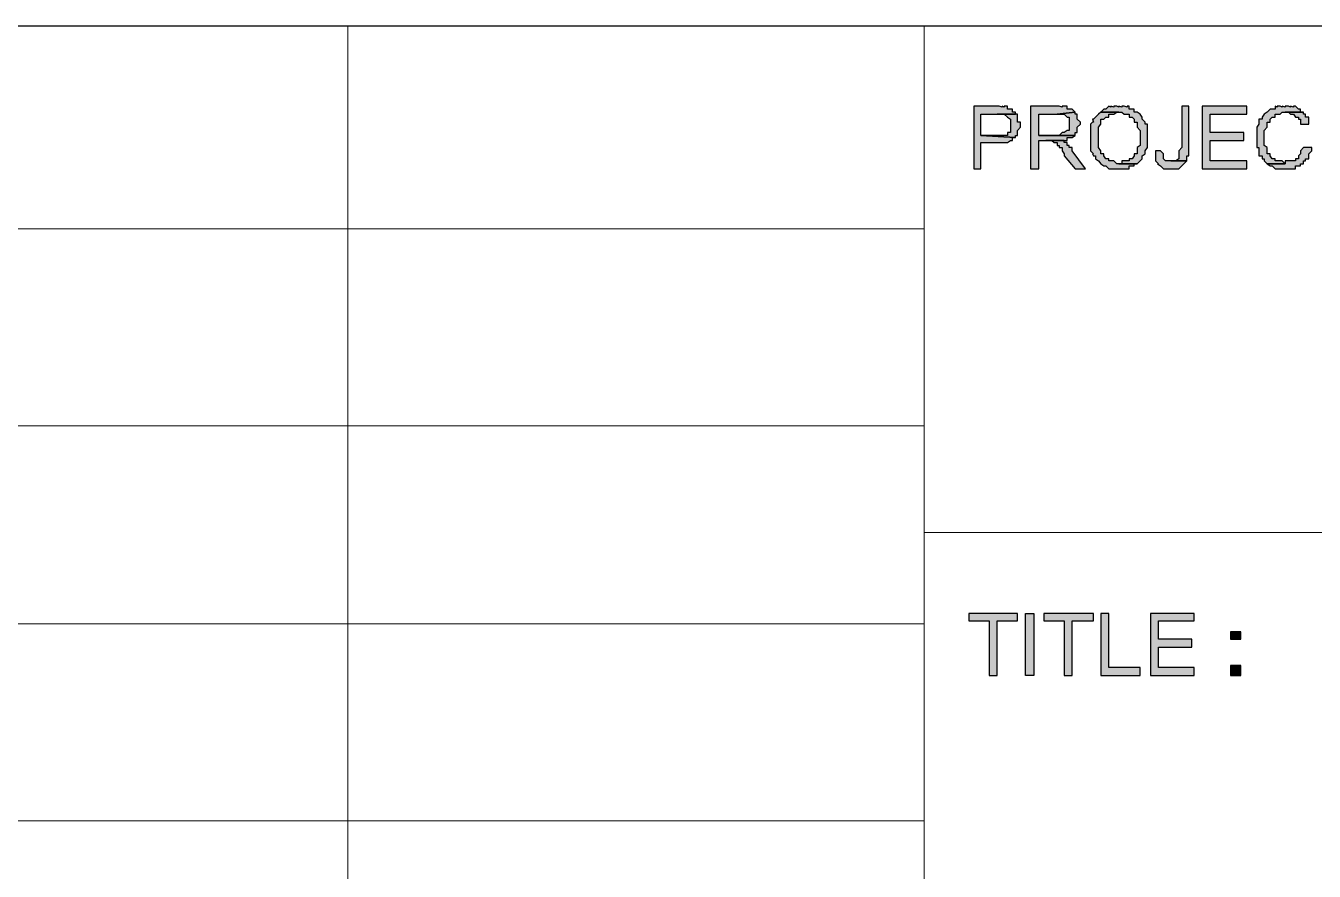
# Model space of a CAD drawing. Header units: millimetres. Extents: x 3 to 291, y 6 to 496.
# Drawn here: x 190.97 to 211.98, y 307.09 to 320.87 of the extents above; entities that cross this region are included whole.
import ezdxf

# ---------------------------------------------------------------- set-up
doc = ezdxf.new("R2010")
doc.units = ezdxf.units.MM
doc.layers.get('0').update_dxf_attribs({"linetype": 'CONTINUOUS'})

msp = doc.modelspace()

# ---------------------------------------------------------------- hatches: boundary and pattern name
for points in [[(206.759, 319.56), (206.428, 319.56), (206.428, 318.535), (206.544, 318.535), (206.544, 318.965), (206.808, 318.965), (206.842, 318.965), (206.891, 318.965), (206.924, 318.965), (206.974, 318.965), (207.024, 318.998), (207.057, 318.998), (207.057, 319.048), (207.106, 319.048), (206.544, 319.081), (206.544, 319.428), (206.808, 319.428), (207.106, 319.428), (207.106, 319.461), (207.057, 319.461), (207.057, 319.511), (207.024, 319.511), (206.974, 319.511), (206.974, 319.56), (206.924, 319.56), (206.924, 319.544), (206.891, 319.56), (206.891, 319.544), (206.842, 319.56), (206.808, 319.56)], [(207.106, 319.428), (206.808, 319.428), (206.842, 319.428), (206.891, 319.428), (206.924, 319.428), (206.974, 319.378), (207.024, 319.345), (207.024, 319.296), (207.024, 319.263), (207.024, 319.213), (207.024, 319.163), (207.024, 319.13), (206.974, 319.13), (206.974, 319.081), (206.924, 319.081), (206.891, 319.081), (206.842, 319.081), (206.808, 319.081), (206.544, 319.081), (207.106, 319.048), (207.106, 319.081), (207.139, 319.081), (207.139, 319.13), (207.139, 319.163), (207.189, 319.213), (207.189, 319.263), (207.189, 319.296), (207.139, 319.296), (207.139, 319.345), (207.139, 319.378), (207.139, 319.428)], [(207.785, 319.56), (207.354, 319.56), (207.354, 318.535), (207.487, 318.535), (207.487, 318.998), (207.603, 318.998), (207.867, 318.998), (207.9, 318.998), (207.95, 318.998), (207.95, 319.048), (207.983, 319.048), (208.033, 319.048), (208.082, 319.081), (207.487, 319.081), (207.487, 319.428), (207.785, 319.428), (208.082, 319.461), (208.033, 319.511), (207.983, 319.511), (207.95, 319.511), (207.95, 319.56), (207.9, 319.56), (207.867, 319.56), (207.867, 319.544), (207.818, 319.56)], [(208.082, 319.461), (207.785, 319.428), (207.818, 319.428), (207.867, 319.428), (207.9, 319.428), (207.95, 319.378), (207.983, 319.378), (207.983, 319.345), (207.983, 319.296), (207.983, 319.263), (207.983, 319.213), (207.983, 319.163), (207.95, 319.163), (207.9, 319.13), (207.867, 319.13), (207.818, 319.081), (207.785, 319.081), (207.487, 319.081), (208.082, 319.081), (208.082, 319.13), (208.115, 319.13), (208.115, 319.163), (208.115, 319.213), (208.165, 319.263), (208.165, 319.296), (208.115, 319.345), (208.115, 319.378), (208.115, 319.428), (208.082, 319.428)], [(208.496, 319.461), (208.463, 319.428), (208.413, 319.378), (208.38, 319.345), (208.364, 319.345), (208.38, 319.296), (208.364, 319.296), (208.331, 319.263), (208.331, 319.213), (208.331, 319.163), (208.331, 319.13), (208.331, 319.081), (208.331, 319.048), (208.331, 318.998), (208.331, 318.965), (208.331, 318.915), (208.331, 318.882), (208.331, 318.832), (208.38, 318.783), (208.364, 318.783), (208.38, 318.75), (208.413, 318.75), (208.413, 318.7), (208.463, 318.667), (208.496, 318.617), (208.546, 318.584), (208.579, 318.584), (208.628, 318.535), (208.661, 318.535), (208.711, 318.535), (208.761, 318.535), (208.794, 318.535), (208.843, 318.535), (208.877, 318.535), (208.926, 318.535), (208.959, 318.535), (208.959, 318.584), (209.009, 318.584), (209.042, 318.584), (209.042, 318.617), (209.092, 318.617), (208.794, 318.617), (208.761, 318.617), (208.711, 318.667), (208.661, 318.667), (208.628, 318.667), (208.628, 318.7), (208.579, 318.7), (208.546, 318.75), (208.546, 318.783), (208.496, 318.783), (208.496, 318.832), (208.463, 318.882), (208.463, 318.915), (208.463, 318.965), (208.463, 318.998), (208.463, 319.048), (208.463, 319.081), (208.463, 319.13), (208.463, 319.163), (208.463, 319.213), (208.496, 319.263), (208.496, 319.296), (208.496, 319.345), (208.546, 319.345), (208.579, 319.378), (208.628, 319.378), (208.628, 319.428), (208.661, 319.428), (208.711, 319.428), (208.761, 319.461), (208.794, 319.461)], [(208.794, 319.56), (208.794, 319.544), (208.761, 319.56), (208.711, 319.56), (208.711, 319.544), (208.661, 319.56), (208.661, 319.544), (208.628, 319.56), (208.579, 319.511), (208.546, 319.511), (208.496, 319.461), (208.794, 319.461), (208.843, 319.461), (208.877, 319.428), (208.926, 319.428), (208.959, 319.428), (208.959, 319.378), (209.009, 319.378), (209.042, 319.345), (209.042, 319.296), (209.092, 319.296), (209.092, 319.263), (209.092, 319.213), (209.141, 319.163), (209.141, 319.13), (209.141, 319.081), (209.141, 319.048), (209.141, 318.998), (209.141, 318.965), (209.141, 318.915), (209.092, 318.882), (209.092, 318.832), (209.092, 318.783), (209.042, 318.783), (209.042, 318.75), (209.009, 318.7), (208.959, 318.7), (208.959, 318.667), (208.926, 318.667), (208.877, 318.667), (208.843, 318.667), (208.843, 318.617), (208.794, 318.617), (209.092, 318.617), (209.141, 318.667), (209.174, 318.7), (209.174, 318.75), (209.224, 318.783), (209.224, 318.832), (209.257, 318.882), (209.257, 318.915), (209.257, 318.965), (209.257, 318.998), (209.257, 319.048), (209.257, 319.081), (209.257, 319.13), (209.257, 319.163), (209.257, 319.213), (209.257, 319.263), (209.224, 319.263), (209.224, 319.296), (209.174, 319.345), (209.174, 319.378), (209.141, 319.428), (209.092, 319.461), (209.042, 319.461), (209.042, 319.511), (209.009, 319.511), (208.959, 319.511), (208.959, 319.56), (208.926, 319.56), (208.926, 319.544), (208.877, 319.56), (208.843, 319.56), (208.843, 319.544)], [(209.935, 319.56), (209.82, 319.56), (209.82, 318.882), (209.77, 318.832), (209.77, 318.783), (209.77, 318.75), (209.77, 318.7), (209.72, 318.667), (209.687, 318.667), (209.638, 318.667), (209.902, 318.667), (209.902, 318.7), (209.902, 318.75), (209.935, 318.75), (209.935, 318.783), (209.935, 318.832), (209.935, 318.882)], [(210.878, 319.56), (210.15, 319.56), (210.15, 318.535), (210.878, 318.535), (210.878, 318.667), (210.283, 318.667), (210.283, 318.998), (210.829, 318.998), (210.829, 319.13), (210.283, 319.13), (210.283, 319.428), (210.878, 319.428)], [(211.507, 319.56), (211.507, 319.544), (211.457, 319.56), (211.457, 319.544), (211.424, 319.56), (211.375, 319.56), (211.375, 319.544), (211.342, 319.56), (211.342, 319.511), (211.292, 319.511), (211.259, 319.511), (211.209, 319.461), (211.16, 319.428), (211.127, 319.378), (211.127, 319.345), (211.077, 319.345), (211.077, 319.296), (211.077, 319.263), (211.044, 319.213), (211.044, 319.163), (211.044, 319.13), (211.044, 319.081), (211.044, 319.048), (211.044, 318.998), (211.044, 318.965), (211.044, 318.915), (211.044, 318.882), (211.077, 318.882), (211.077, 318.832), (211.077, 318.783), (211.077, 318.75), (211.127, 318.75), (211.127, 318.7), (211.16, 318.7), (211.16, 318.667), (211.209, 318.617), (211.507, 318.617), (211.457, 318.667), (211.424, 318.667), (211.375, 318.667), (211.342, 318.667), (211.342, 318.7), (211.292, 318.7), (211.259, 318.75), (211.259, 318.783), (211.209, 318.783), (211.209, 318.832), (211.209, 318.882), (211.16, 318.915), (211.16, 318.965), (211.16, 318.998), (211.16, 319.048), (211.16, 319.081), (211.16, 319.13), (211.16, 319.163), (211.209, 319.213), (211.209, 319.263), (211.209, 319.296), (211.259, 319.296), (211.259, 319.345), (211.292, 319.378), (211.342, 319.378), (211.342, 319.428), (211.375, 319.428), (211.424, 319.428), (211.457, 319.461), (211.507, 319.461), (211.805, 319.461), (211.755, 319.461), (211.755, 319.511), (211.722, 319.511), (211.673, 319.56), (211.639, 319.56), (211.639, 319.544), (211.59, 319.56), (211.59, 319.544), (211.557, 319.56)], [(211.805, 319.461), (211.507, 319.461), (211.557, 319.461), (211.59, 319.428), (211.639, 319.428), (211.673, 319.378), (211.722, 319.378), (211.722, 319.345), (211.755, 319.345), (211.755, 319.296), (211.755, 319.263), (211.888, 319.263), (211.888, 319.296), (211.888, 319.345), (211.888, 319.378), (211.838, 319.378), (211.838, 319.428), (211.805, 319.428)], [(207.867, 318.998), (207.603, 318.998), (207.652, 318.998), (207.702, 318.998), (207.735, 318.965), (207.785, 318.965), (207.785, 318.915), (207.818, 318.915), (207.818, 318.882), (207.867, 318.882), (207.867, 318.832), (207.9, 318.783), (207.9, 318.75), (208.082, 318.535), (208.248, 318.535), (208.033, 318.832), (208.033, 318.882), (207.983, 318.882), (207.983, 318.915), (207.95, 318.915), (207.95, 318.965), (207.9, 318.965), (207.9, 318.998)], [(209.472, 318.832), (209.389, 318.832), (209.389, 318.783), (209.389, 318.75), (209.389, 318.7), (209.389, 318.667), (209.439, 318.617), (209.422, 318.617), (209.472, 318.584), (209.522, 318.535), (209.555, 318.535), (209.604, 318.535), (209.638, 318.535), (209.687, 318.535), (209.72, 318.535), (209.77, 318.535), (209.82, 318.584), (209.853, 318.617), (209.902, 318.667), (209.638, 318.667), (209.604, 318.667), (209.555, 318.667), (209.522, 318.7), (209.522, 318.75), (209.522, 318.783)], [(211.805, 318.882), (211.755, 318.832), (211.755, 318.783), (211.722, 318.75), (211.722, 318.7), (211.673, 318.7), (211.673, 318.667), (211.639, 318.667), (211.59, 318.667), (211.557, 318.667), (211.507, 318.667), (211.507, 318.617), (211.209, 318.617), (211.259, 318.584), (211.292, 318.584), (211.342, 318.535), (211.375, 318.535), (211.424, 318.535), (211.457, 318.535), (211.507, 318.535), (211.557, 318.535), (211.59, 318.535), (211.639, 318.535), (211.673, 318.535), (211.673, 318.584), (211.722, 318.584), (211.755, 318.584), (211.755, 318.617), (211.805, 318.617), (211.805, 318.667), (211.838, 318.667), (211.838, 318.7), (211.888, 318.7), (211.888, 318.75), (211.888, 318.783), (211.937, 318.832), (211.937, 318.882)], [(207.139, 311.288), (206.345, 311.288), (206.345, 311.172), (206.676, 311.172), (206.676, 310.279), (206.808, 310.279), (206.808, 311.172), (207.139, 311.172)], [(207.272, 310.279), (207.404, 310.279), (207.404, 311.288), (207.272, 311.288)], [(208.38, 311.288), (207.569, 311.288), (207.569, 311.172), (207.9, 311.172), (207.9, 310.279), (208.033, 310.279), (208.033, 311.172), (208.38, 311.172)], [(208.628, 311.288), (208.496, 311.288), (208.496, 310.279), (209.141, 310.279), (209.141, 310.411), (208.628, 310.411)], [(210.018, 311.288), (209.307, 311.288), (209.307, 310.279), (210.018, 310.279), (210.018, 310.411), (209.439, 310.411), (209.439, 310.742), (209.985, 310.742), (209.985, 310.874), (209.439, 310.874), (209.439, 311.172), (210.018, 311.172)], [(210.614, 310.874), (210.779, 310.874), (210.779, 310.99), (210.614, 310.99)], [(210.614, 310.279), (210.779, 310.279), (210.779, 310.444), (210.614, 310.444)]]:
    msp.add_hatch(color=7).paths.add_polyline_path(points)

# ---------------------------------------------------------------- linework, layer by layer
at = {"color": 7, "linetype": 'Continuous', "lineweight": 25}
msp.add_lwpolyline([(9.017, 320.867), (285.495, 320.867), (285.495, 320.867)], dxfattribs=at)
at = {"color": 7, "linetype": 'Continuous', "lineweight": 5}
for points in [[(128.618, 320.867), (199.909, 320.867), (199.909, 320.867)], [(196.22, 320.867), (196.22, 301.08), (196.22, 301.08)], [(205.617, 320.867), (205.617, 298.764), (205.617, 298.764)], [(128.618, 317.558), (205.617, 317.558), (205.617, 317.558)], [(128.618, 314.349), (205.617, 314.349), (205.617, 314.349)], [(205.617, 312.612), (285.495, 312.612), (285.495, 312.612)], [(128.618, 311.123), (205.617, 311.123), (205.617, 311.123)], [(128.618, 307.913), (205.617, 307.913), (205.617, 307.913)]]:
    msp.add_lwpolyline(points, dxfattribs=at)
at = {"color": 7, "linetype": 'Continuous', "lineweight": -2}
for points in [[(206.759, 319.56), (206.428, 319.56), (206.428, 318.535), (206.544, 318.535), (206.544, 318.965), (206.808, 318.965), (206.808, 318.965), (206.842, 318.965), (206.891, 318.965), (206.924, 318.965), (206.924, 318.965), (206.974, 318.965), (206.974, 318.965), (207.024, 318.998), (207.024, 318.998), (207.057, 318.998), (207.057, 319.048), (207.106, 319.048), (207.106, 319.048), (206.544, 319.081), (206.544, 319.428), (206.808, 319.428), (207.106, 319.428), (207.106, 319.461), (207.057, 319.461), (207.057, 319.511), (207.057, 319.511), (207.024, 319.511), (206.974, 319.511), (206.974, 319.56), (206.924, 319.56), (206.924, 319.544), (206.891, 319.56), (206.891, 319.544), (206.842, 319.56), (206.808, 319.56)], [(207.106, 319.428), (206.808, 319.428), (206.808, 319.428), (206.842, 319.428), (206.891, 319.428), (206.891, 319.428), (206.924, 319.428), (206.924, 319.428), (206.974, 319.378), (206.974, 319.378), (207.024, 319.345), (207.024, 319.345), (207.024, 319.345), (207.024, 319.296), (207.024, 319.296), (207.024, 319.263), (207.024, 319.263), (207.024, 319.213), (207.024, 319.163), (207.024, 319.163), (207.024, 319.13), (206.974, 319.13), (206.974, 319.081), (206.924, 319.081), (206.924, 319.081), (206.891, 319.081), (206.842, 319.081), (206.842, 319.081), (206.808, 319.081), (206.544, 319.081), (207.106, 319.048), (207.106, 319.081), (207.139, 319.081), (207.139, 319.13), (207.139, 319.13), (207.139, 319.163), (207.189, 319.213), (207.189, 319.213), (207.189, 319.263), (207.189, 319.263), (207.189, 319.296), (207.139, 319.296), (207.139, 319.345), (207.139, 319.378), (207.139, 319.378), (207.139, 319.428)], [(207.785, 319.56), (207.354, 319.56), (207.354, 318.535), (207.487, 318.535), (207.487, 318.998), (207.603, 318.998), (207.867, 318.998), (207.867, 318.998), (207.9, 318.998), (207.95, 318.998), (207.95, 319.048), (207.983, 319.048), (208.033, 319.048), (208.033, 319.048), (208.082, 319.081), (208.082, 319.081), (208.082, 319.081), (207.487, 319.081), (207.487, 319.428), (207.785, 319.428), (208.082, 319.461), (208.082, 319.461), (208.033, 319.511), (208.033, 319.511), (207.983, 319.511), (207.983, 319.511), (207.95, 319.511), (207.95, 319.56), (207.9, 319.56), (207.867, 319.56), (207.867, 319.544), (207.818, 319.56)], [(208.082, 319.461), (207.785, 319.428), (207.818, 319.428), (207.818, 319.428), (207.867, 319.428), (207.9, 319.428), (207.9, 319.428), (207.95, 319.378), (207.95, 319.378), (207.983, 319.378), (207.983, 319.345), (207.983, 319.345), (207.983, 319.296), (207.983, 319.263), (207.983, 319.263), (207.983, 319.213), (207.983, 319.213), (207.983, 319.163), (207.95, 319.163), (207.95, 319.163), (207.9, 319.13), (207.9, 319.13), (207.9, 319.13), (207.867, 319.13), (207.867, 319.13), (207.818, 319.081), (207.785, 319.081), (207.785, 319.081), (207.487, 319.081), (208.082, 319.081), (208.082, 319.13), (208.115, 319.13), (208.115, 319.163), (208.115, 319.163), (208.115, 319.213), (208.165, 319.263), (208.165, 319.263), (208.165, 319.296), (208.115, 319.345), (208.115, 319.345), (208.115, 319.378), (208.115, 319.378), (208.115, 319.428), (208.082, 319.428)], [(208.496, 319.461), (208.463, 319.428), (208.463, 319.428), (208.463, 319.428), (208.413, 319.378), (208.413, 319.378), (208.38, 319.345), (208.364, 319.345), (208.38, 319.296), (208.364, 319.296), (208.331, 319.263), (208.331, 319.263), (208.331, 319.213), (208.331, 319.163), (208.331, 319.163), (208.331, 319.13), (208.331, 319.081), (208.331, 319.048), (208.331, 319.048), (208.331, 319.048), (208.331, 318.998), (208.331, 318.965), (208.331, 318.965), (208.331, 318.915), (208.331, 318.882), (208.331, 318.882), (208.331, 318.832), (208.38, 318.783), (208.364, 318.783), (208.364, 318.783), (208.38, 318.75), (208.413, 318.75), (208.413, 318.7), (208.413, 318.7), (208.463, 318.667), (208.463, 318.667), (208.496, 318.617), (208.496, 318.617), (208.546, 318.584), (208.546, 318.584), (208.579, 318.584), (208.579, 318.584), (208.628, 318.535), (208.661, 318.535), (208.661, 318.535), (208.711, 318.535), (208.711, 318.535), (208.761, 318.535), (208.794, 318.535), (208.794, 318.535), (208.843, 318.535), (208.843, 318.535), (208.877, 318.535), (208.926, 318.535), (208.926, 318.535), (208.959, 318.535), (208.959, 318.584), (209.009, 318.584), (209.042, 318.584), (209.042, 318.584), (209.042, 318.617), (209.092, 318.617), (209.092, 318.617), (208.794, 318.617), (208.761, 318.617), (208.711, 318.667), (208.711, 318.667), (208.661, 318.667), (208.661, 318.667), (208.628, 318.667), (208.628, 318.7), (208.579, 318.7), (208.579, 318.7), (208.546, 318.75), (208.546, 318.75), (208.546, 318.783), (208.496, 318.783), (208.496, 318.832), (208.496, 318.832), (208.463, 318.882), (208.463, 318.882), (208.463, 318.915), (208.463, 318.965), (208.463, 318.965), (208.463, 318.998), (208.463, 319.048), (208.463, 319.048), (208.463, 319.081), (208.463, 319.13), (208.463, 319.163), (208.463, 319.163), (208.463, 319.213), (208.463, 319.213), (208.496, 319.263), (208.496, 319.296), (208.496, 319.296), (208.496, 319.345), (208.546, 319.345), (208.546, 319.345), (208.579, 319.378), (208.579, 319.378), (208.628, 319.378), (208.628, 319.428), (208.661, 319.428), (208.661, 319.428), (208.711, 319.428), (208.761, 319.461), (208.761, 319.461), (208.794, 319.461)], [(208.794, 319.56), (208.794, 319.544), (208.761, 319.56), (208.711, 319.56), (208.711, 319.544), (208.661, 319.56), (208.661, 319.544), (208.628, 319.56), (208.579, 319.511), (208.579, 319.511), (208.546, 319.511), (208.546, 319.511), (208.496, 319.461), (208.496, 319.461), (208.794, 319.461), (208.794, 319.461), (208.843, 319.461), (208.877, 319.428), (208.877, 319.428), (208.926, 319.428), (208.959, 319.428), (208.959, 319.378), (209.009, 319.378), (209.009, 319.378), (209.042, 319.345), (209.042, 319.345), (209.042, 319.296), (209.092, 319.296), (209.092, 319.263), (209.092, 319.263), (209.092, 319.213), (209.141, 319.163), (209.141, 319.163), (209.141, 319.13), (209.141, 319.081), (209.141, 319.081), (209.141, 319.048), (209.141, 318.998), (209.141, 318.998), (209.141, 318.965), (209.141, 318.915), (209.141, 318.915), (209.092, 318.882), (209.092, 318.832), (209.092, 318.832), (209.092, 318.783), (209.042, 318.783), (209.042, 318.75), (209.042, 318.75), (209.042, 318.75), (209.009, 318.7), (209.009, 318.7), (208.959, 318.7), (208.959, 318.667), (208.926, 318.667), (208.877, 318.667), (208.877, 318.667), (208.843, 318.667), (208.843, 318.617), (208.794, 318.617), (208.794, 318.617), (209.092, 318.617), (209.141, 318.667), (209.141, 318.667), (209.174, 318.7), (209.174, 318.7), (209.174, 318.75), (209.224, 318.783), (209.224, 318.783), (209.224, 318.783), (209.224, 318.832), (209.224, 318.832), (209.257, 318.882), (209.257, 318.915), (209.257, 318.915), (209.257, 318.965), (209.257, 318.998), (209.257, 318.998), (209.257, 319.048), (209.257, 319.081), (209.257, 319.081), (209.257, 319.13), (209.257, 319.163), (209.257, 319.163), (209.257, 319.213), (209.257, 319.263), (209.224, 319.263), (209.224, 319.296), (209.224, 319.296), (209.224, 319.296), (209.174, 319.345), (209.174, 319.378), (209.174, 319.378), (209.141, 319.428), (209.141, 319.428), (209.092, 319.461), (209.092, 319.461), (209.042, 319.461), (209.042, 319.511), (209.042, 319.511), (209.009, 319.511), (208.959, 319.511), (208.959, 319.56), (208.926, 319.56), (208.926, 319.544), (208.877, 319.56), (208.843, 319.56), (208.843, 319.544)], [(209.935, 319.56), (209.82, 319.56), (209.82, 318.882), (209.77, 318.832), (209.77, 318.783), (209.77, 318.783), (209.77, 318.75), (209.77, 318.75), (209.77, 318.7), (209.77, 318.7), (209.72, 318.667), (209.72, 318.667), (209.687, 318.667), (209.687, 318.667), (209.638, 318.667), (209.902, 318.667), (209.902, 318.667), (209.902, 318.667), (209.902, 318.7), (209.902, 318.7), (209.902, 318.75), (209.935, 318.75), (209.935, 318.783), (209.935, 318.832), (209.935, 318.882)], [(210.878, 319.56), (210.15, 319.56), (210.15, 318.535), (210.878, 318.535), (210.878, 318.667), (210.283, 318.667), (210.283, 318.998), (210.829, 318.998), (210.829, 319.13), (210.283, 319.13), (210.283, 319.428), (210.878, 319.428)], [(211.507, 319.56), (211.507, 319.544), (211.457, 319.56), (211.457, 319.544), (211.424, 319.56), (211.375, 319.56), (211.375, 319.544), (211.342, 319.56), (211.342, 319.511), (211.292, 319.511), (211.259, 319.511), (211.259, 319.511), (211.209, 319.461), (211.209, 319.461), (211.16, 319.428), (211.16, 319.428), (211.127, 319.378), (211.127, 319.378), (211.127, 319.345), (211.077, 319.345), (211.077, 319.345), (211.077, 319.296), (211.077, 319.263), (211.077, 319.263), (211.044, 319.213), (211.044, 319.213), (211.044, 319.163), (211.044, 319.13), (211.044, 319.13), (211.044, 319.081), (211.044, 319.048), (211.044, 319.048), (211.044, 318.998), (211.044, 318.965), (211.044, 318.965), (211.044, 318.915), (211.044, 318.882), (211.077, 318.882), (211.077, 318.832), (211.077, 318.783), (211.077, 318.783), (211.077, 318.75), (211.127, 318.75), (211.127, 318.7), (211.16, 318.7), (211.16, 318.667), (211.16, 318.667), (211.209, 318.617), (211.507, 318.617), (211.507, 318.617), (211.457, 318.667), (211.424, 318.667), (211.424, 318.667), (211.375, 318.667), (211.342, 318.667), (211.342, 318.7), (211.292, 318.7), (211.292, 318.7), (211.259, 318.75), (211.259, 318.75), (211.259, 318.783), (211.209, 318.783), (211.209, 318.832), (211.209, 318.832), (211.209, 318.882), (211.209, 318.882), (211.16, 318.915), (211.16, 318.915), (211.16, 318.965), (211.16, 318.998), (211.16, 318.998), (211.16, 319.048), (211.16, 319.081), (211.16, 319.13), (211.16, 319.13), (211.16, 319.163), (211.209, 319.213), (211.209, 319.213), (211.209, 319.263), (211.209, 319.263), (211.209, 319.296), (211.259, 319.296), (211.259, 319.345), (211.259, 319.345), (211.292, 319.378), (211.292, 319.378), (211.342, 319.378), (211.342, 319.428), (211.375, 319.428), (211.375, 319.428), (211.424, 319.428), (211.457, 319.461), (211.457, 319.461), (211.507, 319.461), (211.805, 319.461), (211.805, 319.461), (211.755, 319.461), (211.755, 319.511), (211.722, 319.511), (211.722, 319.511), (211.673, 319.56), (211.639, 319.56), (211.639, 319.544), (211.59, 319.56), (211.59, 319.544), (211.557, 319.56)], [(211.805, 319.461), (211.507, 319.461), (211.507, 319.461), (211.557, 319.461), (211.59, 319.428), (211.59, 319.428), (211.639, 319.428), (211.639, 319.428), (211.673, 319.378), (211.673, 319.378), (211.722, 319.378), (211.722, 319.345), (211.755, 319.345), (211.755, 319.296), (211.755, 319.263), (211.755, 319.263), (211.888, 319.263), (211.888, 319.296), (211.888, 319.296), (211.888, 319.345), (211.888, 319.378), (211.838, 319.378), (211.838, 319.428), (211.805, 319.428)], [(207.867, 318.998), (207.603, 318.998), (207.652, 318.998), (207.702, 318.998), (207.702, 318.998), (207.702, 318.998), (207.735, 318.965), (207.785, 318.965), (207.785, 318.965), (207.785, 318.915), (207.818, 318.915), (207.818, 318.882), (207.818, 318.882), (207.867, 318.882), (207.867, 318.832), (207.9, 318.783), (207.9, 318.783), (207.9, 318.75), (208.082, 318.535), (208.248, 318.535), (208.033, 318.832), (208.033, 318.832), (208.033, 318.832), (208.033, 318.882), (207.983, 318.882), (207.983, 318.915), (207.95, 318.915), (207.95, 318.965), (207.95, 318.965), (207.9, 318.965), (207.9, 318.998)], [(209.472, 318.832), (209.389, 318.832), (209.389, 318.783), (209.389, 318.783), (209.389, 318.75), (209.389, 318.7), (209.389, 318.7), (209.389, 318.667), (209.439, 318.617), (209.422, 318.617), (209.422, 318.617), (209.422, 318.617), (209.472, 318.584), (209.472, 318.584), (209.522, 318.535), (209.522, 318.535), (209.555, 318.535), (209.604, 318.535), (209.604, 318.535), (209.638, 318.535), (209.687, 318.535), (209.687, 318.535), (209.72, 318.535), (209.72, 318.535), (209.77, 318.535), (209.82, 318.584), (209.82, 318.584), (209.82, 318.584), (209.853, 318.617), (209.853, 318.617), (209.902, 318.667), (209.638, 318.667), (209.638, 318.667), (209.604, 318.667), (209.555, 318.667), (209.555, 318.667), (209.522, 318.7), (209.522, 318.7), (209.522, 318.7), (209.522, 318.7), (209.522, 318.75), (209.522, 318.783), (209.522, 318.783)], [(211.805, 318.882), (211.805, 318.882), (211.805, 318.882), (211.755, 318.832), (211.755, 318.783), (211.755, 318.783), (211.722, 318.75), (211.722, 318.75), (211.722, 318.7), (211.673, 318.7), (211.673, 318.7), (211.673, 318.667), (211.639, 318.667), (211.59, 318.667), (211.59, 318.667), (211.557, 318.667), (211.507, 318.667), (211.507, 318.617), (211.209, 318.617), (211.209, 318.617), (211.259, 318.584), (211.259, 318.584), (211.292, 318.584), (211.292, 318.584), (211.342, 318.535), (211.375, 318.535), (211.375, 318.535), (211.424, 318.535), (211.457, 318.535), (211.457, 318.535), (211.507, 318.535), (211.507, 318.535), (211.557, 318.535), (211.59, 318.535), (211.59, 318.535), (211.639, 318.535), (211.673, 318.535), (211.673, 318.584), (211.722, 318.584), (211.722, 318.584), (211.755, 318.584), (211.755, 318.617), (211.805, 318.617), (211.805, 318.667), (211.805, 318.667), (211.838, 318.667), (211.838, 318.7), (211.888, 318.7), (211.888, 318.75), (211.888, 318.783), (211.888, 318.783), (211.937, 318.832), (211.937, 318.882)], [(207.139, 311.288), (206.345, 311.288), (206.345, 311.172), (206.676, 311.172), (206.676, 310.279), (206.808, 310.279), (206.808, 311.172), (207.139, 311.172)], [(207.272, 310.279), (207.272, 311.288), (207.404, 311.288), (207.404, 310.279)], [(208.38, 311.288), (207.569, 311.288), (207.569, 311.172), (207.9, 311.172), (207.9, 310.279), (208.033, 310.279), (208.033, 311.172), (208.38, 311.172)], [(208.628, 311.288), (208.496, 311.288), (208.496, 310.279), (209.141, 310.279), (209.141, 310.411), (208.628, 310.411)], [(210.018, 311.288), (209.307, 311.288), (209.307, 310.279), (210.018, 310.279), (210.018, 310.411), (209.439, 310.411), (209.439, 310.742), (209.985, 310.742), (209.985, 310.874), (209.439, 310.874), (209.439, 311.172), (210.018, 311.172)], [(210.779, 310.99), (210.614, 310.99), (210.614, 310.874), (210.779, 310.874)], [(210.779, 310.444), (210.614, 310.444), (210.614, 310.279), (210.779, 310.279)]]:
    msp.add_lwpolyline(points, close=True, dxfattribs=at)

doc.saveas('drawing.dxf')
